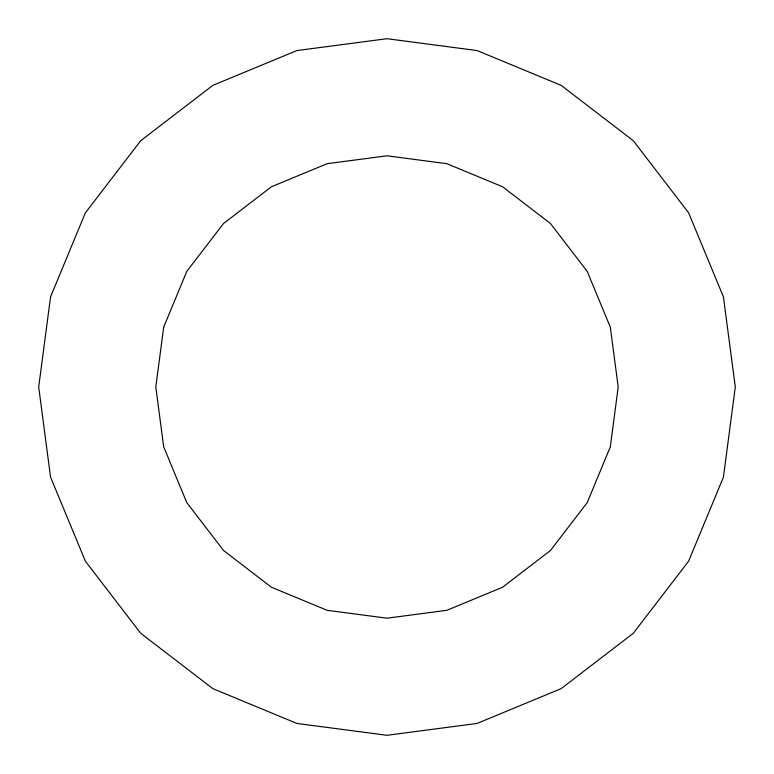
<?xml version="1.0" encoding="UTF-8"?>
<svg xmlns="http://www.w3.org/2000/svg" width="774" height="774" viewBox="0 0 774 774"><rect width="100%" height="100%" fill="white"/><g stroke="black" fill="none" stroke-linecap="round" stroke-linejoin="round"><path stroke-width="1.16" d="M50.571 296.858L38.7 387L50.571 477.142L85.363 561.15L140.713 633.287L212.85 688.637L296.858 723.429L387 735.3L477.142 723.429L561.15 688.637L633.287 633.287L688.637 561.15L723.429 477.142L735.3 387L723.429 296.858L688.637 212.85L633.287 140.713L561.15 85.363L477.142 50.571L387 38.7L296.858 50.571L212.85 85.363L140.713 140.713L85.363 212.85L50.571 296.858M163.682 327.16L155.806 387L163.682 446.84L186.776 502.597L223.522 550.478L271.403 587.224L327.16 610.318L387 618.194L446.84 610.318L502.597 587.224L550.478 550.478L587.224 502.597L610.318 446.84L618.194 387L610.318 327.16L587.224 271.403L550.478 223.522L502.597 186.776L446.84 163.682L387 155.806L327.16 163.682L271.403 186.776L223.522 223.522L186.776 271.403L163.682 327.16"/></g></svg>
